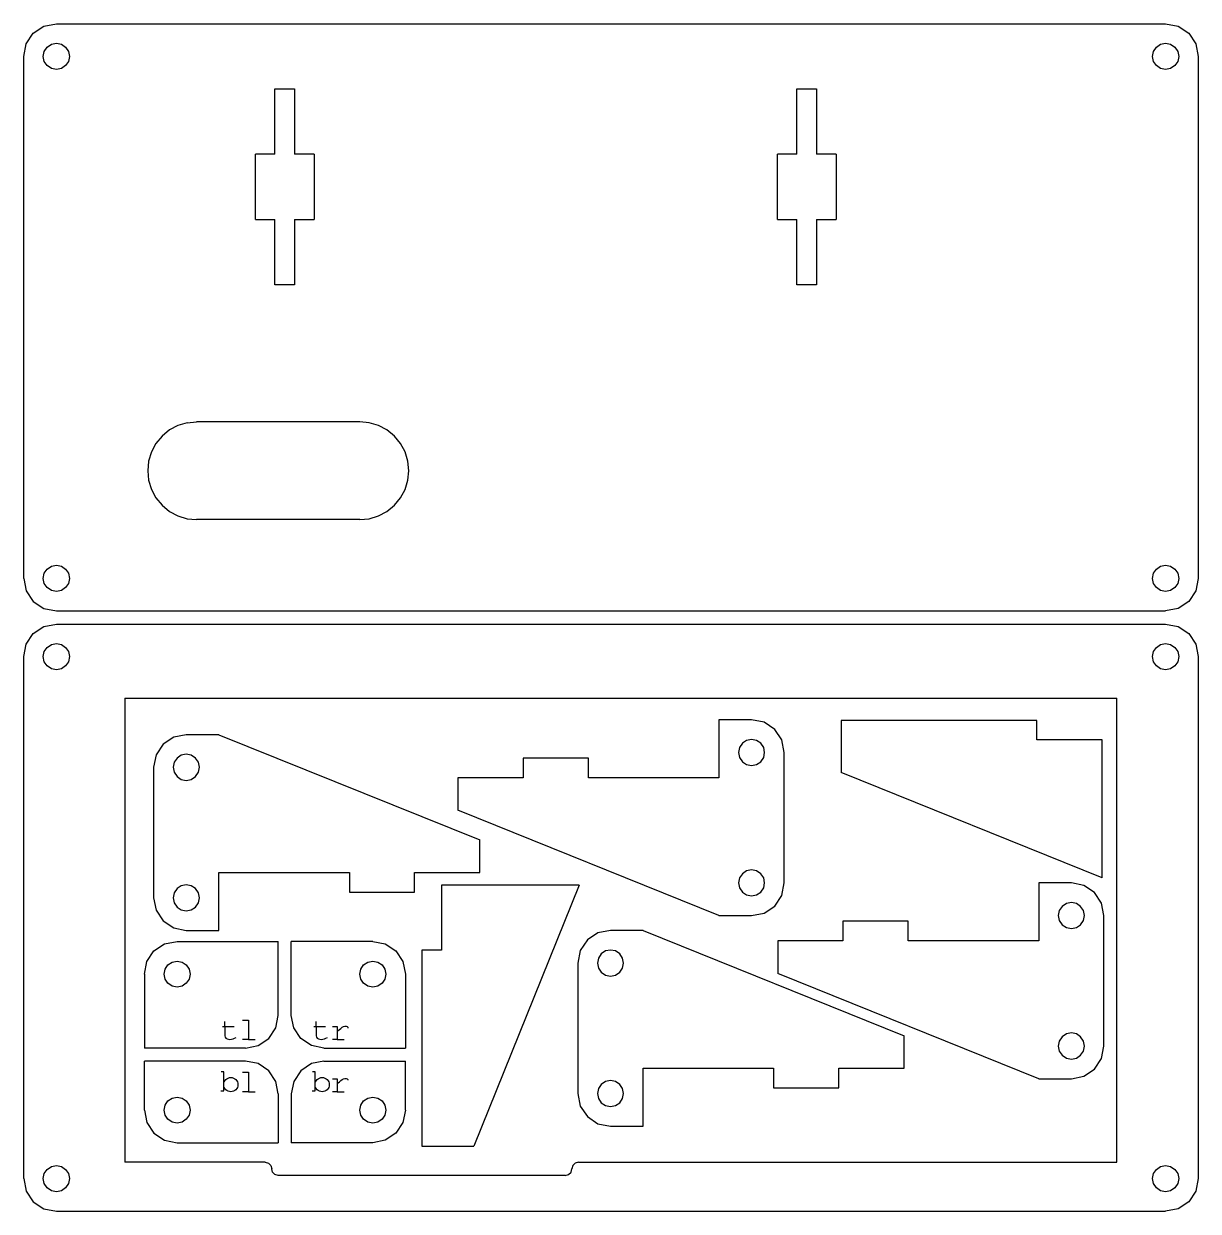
# Model space of a CAD drawing. Header units: metres. Extents: x -40 to 504, y -113 to 70.
# Drawn here: x -40 to 140, y -112 to 70 of the extents above; entities that cross this region are included whole.
import ezdxf

# ---------------------------------------------------------------- set-up
doc = ezdxf.new("R2010")
doc.units = ezdxf.units.M

msp = doc.modelspace()

# ---------------------------------------------------------------- linework, layer by layer
for p, q in [((-38.54, 68.54), (-36.91, 69.62)), ((-36.91, 69.62), (-35, 70)), ((-35, 70), (135, 70)), ((135, 70), (136.91, 69.62)), ((136.91, 69.62), (138.54, 68.54)), ((-39.62, 66.91), (-38.54, 68.54)), ((138.54, 68.54), (139.62, 66.91)), ((-40, 65), (-39.62, 66.91)), ((-37, 65), (-36.85, 65.77)), ((-36.85, 65.77), (-36.41, 66.41)), ((-36.41, 66.41), (-35.77, 66.85)), ((-35.77, 66.85), (-35, 67)), ((-35, 67), (-34.23, 66.85)), ((-34.23, 66.85), (-33.59, 66.41)), ((-33.59, 66.41), (-33.15, 65.77)), ((-33.15, 65.77), (-33, 65)), ((133, 65), (133.15, 65.77)), ((133.15, 65.77), (133.59, 66.41)), ((133.59, 66.41), (134.23, 66.85)), ((134.23, 66.85), (135, 67)), ((135, 67), (135.77, 66.85)), ((135.77, 66.85), (136.41, 66.41)), ((136.41, 66.41), (136.85, 65.77)), ((136.85, 65.77), (137, 65)), ((139.62, 66.91), (140, 65)), ((-40, -15), (-40, 65)), ((-36.85, 64.23), (-37, 65)), ((-36.41, 63.59), (-36.85, 64.23)), ((-33.15, 64.23), (-33.59, 63.59)), ((-33, 65), (-33.15, 64.23)), ((133.15, 64.23), (133, 65)), ((133.59, 63.59), (133.15, 64.23)), ((136.85, 64.23), (136.41, 63.59)), ((137, 65), (136.85, 64.23)), ((140, 65), (140, -15)), ((-35.77, 63.15), (-36.41, 63.59)), ((-35, 63), (-35.77, 63.15)), ((-34.23, 63.15), (-35, 63)), ((-33.59, 63.59), (-34.23, 63.15)), ((134.23, 63.15), (133.59, 63.59)), ((135, 63), (134.23, 63.15)), ((135.77, 63.15), (135, 63)), ((136.41, 63.59), (135.77, 63.15)), ((-1.5, 60), (1.5, 60)), ((-1.5, 50), (-1.5, 60)), ((1.5, 60), (1.5, 50)), ((78.5, 60), (81.5, 60)), ((78.5, 50), (78.5, 60)), ((81.5, 60), (81.5, 50)), ((-4.5, 40), (-4.5, 50)), ((-1.5, 50), (-4.5, 50)), ((4.5, 50), (1.5, 50)), ((4.5, 50), (4.5, 40)), ((75.5, 40), (75.5, 50)), ((78.5, 50), (75.5, 50)), ((84.5, 50), (81.5, 50)), ((84.5, 50), (84.5, 40)), ((-4.5, 40), (-1.5, 40)), ((-1.5, 30), (-1.5, 40)), ((1.5, 40), (1.5, 30)), ((1.5, 40), (4.5, 40)), ((75.5, 40), (78.5, 40)), ((78.5, 30), (78.5, 40)), ((81.5, 40), (81.5, 30)), ((81.5, 40), (84.5, 40)), ((1.5, 30), (-1.5, 30)), ((81.5, 30), (78.5, 30)), ((-17.67, 7.74), (-18.8, 6.8)), ((-16.37, 8.43), (-17.67, 7.74)), ((-14.96, 8.86), (-16.37, 8.43)), ((-14.96, 8.86), (-13.5, 9)), ((11.5, 9), (-13.5, 9)), ((12.96, 8.86), (11.5, 9)), ((14.37, 8.43), (12.96, 8.86)), ((15.67, 7.74), (14.37, 8.43)), ((16.8, 6.8), (15.67, 7.74)), ((-19.74, 5.67), (-20.43, 4.37)), ((-18.8, 6.8), (-19.74, 5.67)), ((17.74, 5.67), (16.8, 6.8)), ((18.43, 4.37), (17.74, 5.67)), ((-20.43, 4.37), (-20.86, 2.96)), ((18.86, 2.96), (18.43, 4.37)), ((-20.86, 2.96), (-21, 1.5)), ((19, 1.5), (18.86, 2.96)), ((-21, 1.5), (-20.86, 0.04)), ((-20.86, 0.04), (-20.43, -1.37)), ((18.43, -1.37), (18.86, 0.04)), ((18.86, 0.04), (19, 1.5)), ((-20.43, -1.37), (-19.74, -2.67)), ((17.74, -2.67), (18.43, -1.37)), ((-19.74, -2.67), (-18.8, -3.8)), ((16.8, -3.8), (17.74, -2.67)), ((-18.8, -3.8), (-17.67, -4.74)), ((-17.67, -4.74), (-16.37, -5.43)), ((-16.37, -5.43), (-14.96, -5.86)), ((12.96, -5.86), (14.37, -5.43)), ((14.37, -5.43), (15.67, -4.74)), ((15.67, -4.74), (16.8, -3.8)), ((-14.96, -5.86), (-13.5, -6)), ((11.5, -6), (-13.5, -6)), ((11.5, -6), (12.96, -5.86)), ((-37, -15), (-36.85, -14.23)), ((-36.85, -14.23), (-36.41, -13.59)), ((-36.41, -13.59), (-35.77, -13.15)), ((-35.77, -13.15), (-35, -13)), ((-35, -13), (-34.23, -13.15)), ((-34.23, -13.15), (-33.59, -13.59)), ((-33.59, -13.59), (-33.15, -14.23)), ((-33.15, -14.23), (-33, -15)), ((133, -15), (133.15, -14.23)), ((133.15, -14.23), (133.59, -13.59)), ((133.59, -13.59), (134.23, -13.15)), ((134.23, -13.15), (135, -13)), ((135, -13), (135.77, -13.15)), ((135.77, -13.15), (136.41, -13.59)), ((136.41, -13.59), (136.85, -14.23)), ((136.85, -14.23), (137, -15)), ((-40, -15), (-39.62, -16.91)), ((-36.85, -15.77), (-37, -15)), ((-36.41, -16.41), (-36.85, -15.77)), ((-33.15, -15.77), (-33.59, -16.41)), ((-33, -15), (-33.15, -15.77)), ((133.15, -15.77), (133, -15)), ((133.59, -16.41), (133.15, -15.77)), ((136.85, -15.77), (136.41, -16.41)), ((137, -15), (136.85, -15.77)), ((140, -15), (139.62, -16.91)), ((-39.62, -16.91), (-38.54, -18.54)), ((-35.77, -16.85), (-36.41, -16.41)), ((-35, -17), (-35.77, -16.85)), ((-34.23, -16.85), (-35, -17)), ((-33.59, -16.41), (-34.23, -16.85)), ((134.23, -16.85), (133.59, -16.41)), ((135, -17), (134.23, -16.85)), ((135.77, -16.85), (135, -17)), ((136.41, -16.41), (135.77, -16.85)), ((139.62, -16.91), (138.54, -18.54)), ((-38.54, -18.54), (-36.91, -19.62)), ((-36.91, -19.62), (-35, -20)), ((-35, -20), (135, -20)), ((136.91, -19.62), (135, -20)), ((138.54, -18.54), (136.91, -19.62)), ((-39.62, -25.09), (-38.54, -23.46)), ((-38.54, -23.46), (-36.91, -22.38)), ((-36.91, -22.38), (-35, -22)), ((-35, -22), (135, -22)), ((135, -22), (136.91, -22.38)), ((136.91, -22.38), (138.54, -23.46)), ((138.54, -23.46), (139.62, -25.09)), ((-40, -27), (-39.62, -25.09)), ((-36.41, -25.59), (-35.77, -25.15)), ((-35.77, -25.15), (-35, -25)), ((-35, -25), (-34.23, -25.15)), ((-34.23, -25.15), (-33.59, -25.59)), ((133.59, -25.59), (134.23, -25.15)), ((134.23, -25.15), (135, -25)), ((135, -25), (135.77, -25.15)), ((135.77, -25.15), (136.41, -25.59)), ((139.62, -25.09), (140, -27)), ((-40, -107), (-40, -27)), ((-37, -27), (-36.85, -26.23)), ((-36.85, -27.77), (-37, -27)), ((-36.85, -26.23), (-36.41, -25.59)), ((-33.59, -25.59), (-33.15, -26.23)), ((-33.15, -26.23), (-33, -27)), ((-33, -27), (-33.15, -27.77)), ((133, -27), (133.15, -26.23)), ((133.15, -27.77), (133, -27)), ((133.15, -26.23), (133.59, -25.59)), ((136.41, -25.59), (136.85, -26.23)), ((136.85, -26.23), (137, -27)), ((137, -27), (136.85, -27.77)), ((140, -27), (140, -107)), ((-36.41, -28.41), (-36.85, -27.77)), ((-35.77, -28.85), (-36.41, -28.41)), ((-35, -29), (-35.77, -28.85)), ((-34.23, -28.85), (-35, -29)), ((-33.59, -28.41), (-34.23, -28.85)), ((-33.15, -27.77), (-33.59, -28.41)), ((133.59, -28.41), (133.15, -27.77)), ((134.23, -28.85), (133.59, -28.41)), ((135, -29), (134.23, -28.85)), ((135.77, -28.85), (135, -29)), ((136.41, -28.41), (135.77, -28.85)), ((136.85, -27.77), (136.41, -28.41)), ((-24.5, -33.35), (-24.5, -104.5)), ((-24.5, -33.35), (127.5, -33.35)), ((127.5, -104.5), (127.5, -33.35)), ((71.55, -36.68), (66.55, -36.68)), ((66.55, -36.68), (66.55, -45.55)), ((73.47, -37.06), (71.55, -36.68)), ((75.09, -38.15), (73.47, -37.06)), ((76.17, -39.77), (75.09, -38.15)), ((115.25, -36.77), (85.25, -36.77)), ((85.25, -36.77), (85.25, -44.77)), ((115.25, -39.77), (115.25, -36.77)), ((-17, -39.34), (-18.62, -40.42)), ((-15.09, -38.96), (-17, -39.34)), ((-10.09, -38.96), (-15.09, -38.96)), ((-10.09, -38.96), (29.91, -55.09)), ((70.79, -39.83), (70.14, -40.27)), ((71.55, -39.68), (70.79, -39.83)), ((72.32, -39.83), (71.55, -39.68)), ((72.97, -40.27), (72.32, -39.83)), ((76.55, -41.68), (76.17, -39.77)), ((125.25, -39.77), (115.25, -39.77)), ((125.25, -60.9), (125.25, -39.77)), ((-18.62, -40.42), (-19.71, -42.05)), ((69.71, -40.92), (69.55, -41.68)), ((69.55, -41.68), (69.71, -42.45)), ((70.14, -40.27), (69.71, -40.92)), ((73.4, -40.92), (72.97, -40.27)), ((73.55, -41.68), (73.4, -40.92)), ((73.4, -42.45), (73.55, -41.68)), ((76.55, -61.68), (76.55, -41.68)), ((-19.71, -42.05), (-20.09, -43.96)), ((-16.93, -43.19), (-17.09, -43.96)), ((-16.5, -42.55), (-16.93, -43.19)), ((-15.85, -42.11), (-16.5, -42.55)), ((-15.09, -41.96), (-15.85, -42.11)), ((-14.32, -42.11), (-15.09, -41.96)), ((-13.67, -42.55), (-14.32, -42.11)), ((-13.24, -43.19), (-13.67, -42.55)), ((-13.09, -43.96), (-13.24, -43.19)), ((46.55, -42.55), (36.55, -42.55)), ((36.55, -42.55), (36.55, -45.55)), ((46.55, -45.55), (46.55, -42.55)), ((69.71, -42.45), (70.14, -43.1)), ((70.14, -43.1), (70.79, -43.53)), ((70.79, -43.53), (71.55, -43.68)), ((71.55, -43.68), (72.32, -43.53)), ((72.32, -43.53), (72.97, -43.1)), ((72.97, -43.1), (73.4, -42.45)), ((-20.09, -43.96), (-20.09, -63.96)), ((-17.09, -43.96), (-16.93, -44.73)), ((-16.93, -44.73), (-16.5, -45.37)), ((-16.5, -45.37), (-15.85, -45.81)), ((-14.32, -45.81), (-13.67, -45.37)), ((-13.67, -45.37), (-13.24, -44.73)), ((-13.24, -44.73), (-13.09, -43.96)), ((125.25, -60.9), (85.25, -44.77)), ((-15.85, -45.81), (-15.09, -45.96)), ((-15.09, -45.96), (-14.32, -45.81)), ((36.55, -45.55), (26.55, -45.55)), ((26.55, -45.55), (26.55, -50.55)), ((66.55, -45.55), (46.55, -45.55)), ((66.55, -66.68), (26.55, -50.55)), ((29.91, -60.09), (29.91, -55.09)), ((70.79, -59.83), (70.14, -60.27)), ((71.55, -59.68), (70.79, -59.83)), ((72.32, -59.83), (71.55, -59.68)), ((72.97, -60.27), (72.32, -59.83)), ((-10.09, -68.96), (-10.09, -60.09)), ((-10.09, -60.09), (9.91, -60.09)), ((9.91, -60.09), (9.91, -63.09)), ((19.91, -63.09), (19.91, -60.09)), ((19.91, -60.09), (29.91, -60.09)), ((69.71, -60.92), (69.55, -61.68)), ((69.55, -61.68), (69.71, -62.45)), ((70.14, -60.27), (69.71, -60.92)), ((73.4, -60.92), (72.97, -60.27)), ((73.55, -61.68), (73.4, -60.92)), ((73.4, -62.45), (73.55, -61.68)), ((76.17, -63.59), (76.55, -61.68)), ((120.55, -61.68), (115.55, -61.68)), ((115.55, -61.68), (115.55, -70.55)), ((122.47, -62.06), (120.55, -61.68)), ((-16.93, -63.19), (-17.09, -63.96)), ((-16.5, -62.55), (-16.93, -63.19)), ((-15.85, -62.11), (-16.5, -62.55)), ((-15.09, -61.96), (-15.85, -62.11)), ((-14.32, -62.11), (-15.09, -61.96)), ((-13.67, -62.55), (-14.32, -62.11)), ((-13.24, -63.19), (-13.67, -62.55)), ((-13.09, -63.96), (-13.24, -63.19)), ((9.91, -63.09), (19.91, -63.09)), ((24, -62), (24, -72)), ((45.13, -62), (24, -62)), ((45.13, -62), (29, -102)), ((69.71, -62.45), (70.14, -63.1)), ((70.14, -63.1), (70.79, -63.53)), ((70.79, -63.53), (71.55, -63.68)), ((71.55, -63.68), (72.32, -63.53)), ((72.32, -63.53), (72.97, -63.1)), ((72.97, -63.1), (73.4, -62.45)), ((75.09, -65.22), (76.17, -63.59)), ((124.09, -63.15), (122.47, -62.06)), ((125.17, -64.77), (124.09, -63.15)), ((-20.09, -63.96), (-19.71, -65.87)), ((-17.09, -63.96), (-16.93, -64.73)), ((-16.93, -64.73), (-16.5, -65.37)), ((-16.5, -65.37), (-15.85, -65.81)), ((-14.32, -65.81), (-13.67, -65.37)), ((-13.67, -65.37), (-13.24, -64.73)), ((-13.24, -64.73), (-13.09, -63.96)), ((73.47, -66.3), (75.09, -65.22)), ((119.14, -65.27), (118.71, -65.92)), ((119.79, -64.83), (119.14, -65.27)), ((120.55, -64.68), (119.79, -64.83)), ((121.32, -64.83), (120.55, -64.68)), ((121.97, -65.27), (121.32, -64.83)), ((122.4, -65.92), (121.97, -65.27)), ((125.55, -66.68), (125.17, -64.77)), ((-19.71, -65.87), (-18.62, -67.5)), ((-15.85, -65.81), (-15.09, -65.96)), ((-15.09, -65.96), (-14.32, -65.81)), ((66.55, -66.68), (71.55, -66.68)), ((71.55, -66.68), (73.47, -66.3)), ((118.71, -65.92), (118.55, -66.68)), ((118.55, -66.68), (118.71, -67.45)), ((122.55, -66.68), (122.4, -65.92)), ((122.4, -67.45), (122.55, -66.68)), ((125.55, -86.68), (125.55, -66.68)), ((-18.62, -67.5), (-17, -68.58)), ((-17, -68.58), (-15.09, -68.96)), ((-15.09, -68.96), (-10.09, -68.96)), ((49.91, -68.96), (48, -69.34)), ((54.91, -68.96), (49.91, -68.96)), ((54.91, -68.96), (94.91, -85.09)), ((95.55, -67.55), (85.55, -67.55)), ((85.55, -67.55), (85.55, -70.55)), ((95.55, -70.55), (95.55, -67.55)), ((118.71, -67.45), (119.14, -68.1)), ((119.14, -68.1), (119.79, -68.53)), ((119.79, -68.53), (120.55, -68.68)), ((120.55, -68.68), (121.32, -68.53)), ((121.32, -68.53), (121.97, -68.1)), ((121.97, -68.1), (122.4, -67.45)), ((-18.41, -71.03), (-16.5, -70.65)), ((-16.5, -70.65), (-1, -70.65)), ((-1, -82), (-1, -70.65)), ((13.5, -70.65), (1, -70.65)), ((1, -82), (1, -70.65)), ((13.5, -70.65), (15.41, -71.03)), ((46.38, -70.42), (45.29, -72.05)), ((48, -69.34), (46.38, -70.42)), ((85.55, -70.55), (75.55, -70.55)), ((75.55, -70.55), (75.55, -75.55)), ((115.55, -70.55), (95.55, -70.55)), ((-21.12, -73.74), (-20.04, -72.11)), ((-20.04, -72.11), (-18.41, -71.03)), ((15.41, -71.03), (17.04, -72.11)), ((17.04, -72.11), (18.12, -73.74)), ((24, -72), (21, -72)), ((21, -72), (21, -102)), ((45.29, -72.05), (44.91, -73.96)), ((48.5, -72.55), (48.07, -73.19)), ((49.15, -72.11), (48.5, -72.55)), ((49.91, -71.96), (49.15, -72.11)), ((50.68, -72.11), (49.91, -71.96)), ((51.33, -72.55), (50.68, -72.11)), ((51.76, -73.19), (51.33, -72.55)), ((-21.5, -75.65), (-21.12, -73.74)), ((-18.35, -74.88), (-17.91, -74.24)), ((-17.91, -74.24), (-17.27, -73.8)), ((-17.27, -73.8), (-16.5, -73.65)), ((-16.5, -73.65), (-15.73, -73.8)), ((-15.73, -73.8), (-15.09, -74.24)), ((-15.09, -74.24), (-14.65, -74.88)), ((11.65, -74.88), (12.09, -74.24)), ((12.09, -74.24), (12.73, -73.8)), ((12.73, -73.8), (13.5, -73.65)), ((13.5, -73.65), (14.27, -73.8)), ((14.27, -73.8), (14.91, -74.24)), ((14.91, -74.24), (15.35, -74.88)), ((18.12, -73.74), (18.5, -75.65)), ((44.91, -73.96), (44.91, -93.96)), ((48.07, -73.19), (47.91, -73.96)), ((47.91, -73.96), (48.07, -74.73)), ((51.91, -73.96), (51.76, -73.19)), ((51.76, -74.73), (51.91, -73.96)), ((-21.5, -75.65), (-21.5, -87)), ((-18.5, -75.65), (-18.35, -74.88)), ((-18.35, -76.42), (-18.5, -75.65)), ((-17.91, -77.06), (-18.35, -76.42)), ((-14.65, -76.42), (-15.09, -77.06)), ((-14.65, -74.88), (-14.5, -75.65)), ((-14.5, -75.65), (-14.65, -76.42)), ((11.5, -75.65), (11.65, -74.88)), ((11.65, -76.42), (11.5, -75.65)), ((12.09, -77.06), (11.65, -76.42)), ((15.35, -76.42), (14.91, -77.06)), ((15.35, -74.88), (15.5, -75.65)), ((15.5, -75.65), (15.35, -76.42)), ((18.5, -75.65), (18.5, -87)), ((48.07, -74.73), (48.5, -75.37)), ((48.5, -75.37), (49.15, -75.81)), ((49.15, -75.81), (49.91, -75.96)), ((49.91, -75.96), (50.68, -75.81)), ((50.68, -75.81), (51.33, -75.37)), ((51.33, -75.37), (51.76, -74.73)), ((115.55, -91.68), (75.55, -75.55)), ((-17.27, -77.5), (-17.91, -77.06)), ((-16.5, -77.65), (-17.27, -77.5)), ((-15.73, -77.5), (-16.5, -77.65)), ((-15.09, -77.06), (-15.73, -77.5)), ((12.73, -77.5), (12.09, -77.06)), ((13.5, -77.65), (12.73, -77.5)), ((14.27, -77.5), (13.5, -77.65)), ((14.91, -77.06), (14.27, -77.5)), ((-9.56, -83.66), (-9.17, -83.66)), ((-9.17, -83.66), (-9.17, -82.9)), ((-9.17, -83.66), (-9.17, -85.11)), ((-9.17, -83.66), (-7.74, -83.66)), ((-6.47, -82.7), (-5.55, -82.7)), ((-5.55, -82.7), (-5.55, -85.69)), ((-1.38, -83.91), (-1, -82)), ((1.38, -83.91), (1, -82)), ((4.44, -83.66), (4.83, -83.66)), ((4.83, -83.66), (4.83, -82.9)), ((4.83, -83.66), (4.83, -85.11)), ((4.83, -83.66), (6.26, -83.66)), ((7.34, -83.7), (8.04, -83.7)), ((8.04, -83.7), (8.04, -84.45)), ((8.82, -83.81), (9.01, -83.71)), ((9.01, -83.71), (9.23, -83.65)), ((9.23, -83.65), (9.43, -83.65)), ((9.43, -83.65), (9.56, -83.7)), ((9.56, -83.7), (9.65, -83.81)), ((-9.17, -85.11), (-9.13, -85.32)), ((-9.13, -85.32), (-9.01, -85.47)), ((-9.01, -85.47), (-8.84, -85.58)), ((-7.93, -85.58), (-7.68, -85.49)), ((-7.68, -85.49), (-7.44, -85.36)), ((-4.09, -86.62), (-2.46, -85.54)), ((-2.46, -85.54), (-1.38, -83.91)), ((2.46, -85.54), (1.38, -83.91)), ((4.09, -86.62), (2.46, -85.54)), ((4.83, -85.11), (4.87, -85.32)), ((4.87, -85.32), (4.99, -85.47)), ((4.99, -85.47), (5.16, -85.58)), ((6.07, -85.58), (6.32, -85.49)), ((6.32, -85.49), (6.56, -85.36)), ((8.04, -84.45), (8.2, -84.3)), ((8.04, -84.45), (8.04, -85.69)), ((8.2, -84.3), (8.38, -84.14)), ((8.38, -84.14), (8.61, -83.97)), ((8.61, -83.97), (8.82, -83.81)), ((9.65, -83.81), (9.67, -83.92)), ((94.91, -90.09), (94.91, -85.09)), ((119.14, -85.27), (118.71, -85.92)), ((119.79, -84.83), (119.14, -85.27)), ((120.55, -84.68), (119.79, -84.83)), ((121.32, -84.83), (120.55, -84.68)), ((121.97, -85.27), (121.32, -84.83)), ((122.4, -85.92), (121.97, -85.27)), ((-6, -87), (-21.5, -87)), ((-8.84, -85.58), (-8.63, -85.65)), ((-8.63, -85.65), (-8.41, -85.68)), ((-8.41, -85.68), (-8.17, -85.65)), ((-8.17, -85.65), (-7.93, -85.58)), ((-5.55, -85.69), (-6.45, -85.69)), ((-6, -87), (-4.09, -86.62)), ((-5.55, -85.69), (-4.54, -85.69)), ((6, -87), (4.09, -86.62)), ((5.16, -85.58), (5.37, -85.65)), ((5.37, -85.65), (5.59, -85.68)), ((5.59, -85.68), (5.83, -85.65)), ((5.83, -85.65), (6.07, -85.58)), ((6, -87), (18.5, -87)), ((8.04, -85.69), (7.34, -85.69)), ((8.04, -85.69), (9.12, -85.69)), ((118.71, -85.92), (118.55, -86.68)), ((118.55, -86.68), (118.71, -87.45)), ((122.55, -86.68), (122.4, -85.92)), ((122.4, -87.45), (122.55, -86.68)), ((125.17, -88.59), (125.55, -86.68)), ((-6, -89), (-21.5, -89)), ((-21.5, -96.5), (-21.5, -89)), ((-4.09, -89.38), (-6, -89)), ((6, -89), (4.09, -89.38)), ((6, -89), (18.5, -89)), ((18.5, -96.5), (18.5, -89)), ((118.71, -87.45), (119.14, -88.1)), ((119.14, -88.1), (119.79, -88.53)), ((119.79, -88.53), (120.55, -88.68)), ((120.55, -88.68), (121.32, -88.53)), ((121.32, -88.53), (121.97, -88.1)), ((121.97, -88.1), (122.4, -87.45)), ((124.09, -90.22), (125.17, -88.59)), ((-9.36, -90.62), (-9.75, -90.62)), ((-9.36, -93.56), (-9.36, -90.62)), ((-6.47, -90.7), (-5.55, -90.7)), ((-5.55, -90.7), (-5.55, -93.69)), ((-2.46, -90.46), (-4.09, -89.38)), ((-1.38, -92.09), (-2.46, -90.46)), ((2.46, -90.46), (1.38, -92.09)), ((4.09, -89.38), (2.46, -90.46)), ((4.64, -90.62), (4.25, -90.62)), ((4.64, -93.56), (4.64, -90.62)), ((54.91, -98.96), (54.91, -90.09)), ((54.91, -90.09), (74.91, -90.09)), ((74.91, -90.09), (74.91, -93.09)), ((84.91, -93.09), (84.91, -90.09)), ((84.91, -90.09), (94.91, -90.09)), ((122.47, -91.3), (124.09, -90.22)), ((-9.36, -92.59), (-9.34, -92.38)), ((-9.34, -92.81), (-9.36, -92.59)), ((-9.34, -92.38), (-9.28, -92.18)), ((-9.28, -93.01), (-9.34, -92.81)), ((-9.28, -92.18), (-9.18, -91.99)), ((-9.18, -91.99), (-9.04, -91.82)), ((-9.04, -91.82), (-8.88, -91.69)), ((-8.88, -91.69), (-8.69, -91.59)), ((-8.69, -91.59), (-8.48, -91.52)), ((-8.48, -91.52), (-8.27, -91.5)), ((-8.27, -91.5), (-8.06, -91.52)), ((-8.06, -91.52), (-7.85, -91.59)), ((-7.85, -91.59), (-7.66, -91.69)), ((-7.66, -91.69), (-7.5, -91.82)), ((-7.5, -91.82), (-7.36, -91.99)), ((-7.36, -91.99), (-7.26, -92.18)), ((-7.26, -92.18), (-7.2, -92.38)), ((-7.2, -92.81), (-7.26, -93.01)), ((-7.2, -92.38), (-7.18, -92.59)), ((-7.18, -92.59), (-7.2, -92.81)), ((-1, -94), (-1.38, -92.09)), ((1.38, -92.09), (1, -94)), ((4.64, -92.59), (4.66, -92.38)), ((4.66, -92.81), (4.64, -92.59)), ((4.66, -92.38), (4.72, -92.18)), ((4.72, -93.01), (4.66, -92.81)), ((4.72, -92.18), (4.82, -91.99)), ((4.82, -91.99), (4.96, -91.82)), ((4.96, -91.82), (5.12, -91.69)), ((5.12, -91.69), (5.31, -91.59)), ((5.31, -91.59), (5.52, -91.52)), ((5.52, -91.52), (5.73, -91.5)), ((5.73, -91.5), (5.94, -91.52)), ((5.94, -91.52), (6.15, -91.59)), ((6.15, -91.59), (6.34, -91.69)), ((6.34, -91.69), (6.5, -91.82)), ((6.5, -91.82), (6.64, -91.99)), ((6.64, -91.99), (6.74, -92.18)), ((6.74, -92.18), (6.8, -92.38)), ((6.8, -92.81), (6.74, -93.01)), ((6.8, -92.38), (6.82, -92.59)), ((6.82, -92.59), (6.8, -92.81)), ((7.34, -91.7), (8.04, -91.7)), ((8.04, -91.7), (8.04, -92.45)), ((8.04, -92.45), (8.2, -92.3)), ((8.04, -92.45), (8.04, -93.69)), ((8.2, -92.3), (8.38, -92.14)), ((8.38, -92.14), (8.61, -91.97)), ((8.61, -91.97), (8.82, -91.81)), ((8.82, -91.81), (9.01, -91.71)), ((9.01, -91.71), (9.23, -91.65)), ((9.23, -91.65), (9.43, -91.65)), ((9.43, -91.65), (9.56, -91.7)), ((9.56, -91.7), (9.65, -91.81)), ((9.65, -91.81), (9.67, -91.92)), ((48.5, -92.55), (48.07, -93.19)), ((49.15, -92.11), (48.5, -92.55)), ((49.91, -91.96), (49.15, -92.11)), ((50.68, -92.11), (49.91, -91.96)), ((51.33, -92.55), (50.68, -92.11)), ((51.76, -93.19), (51.33, -92.55)), ((115.55, -91.68), (120.55, -91.68)), ((120.55, -91.68), (122.47, -91.3)), ((-17.27, -94.65), (-16.5, -94.5)), ((-16.5, -94.5), (-15.73, -94.65)), ((-9.82, -93.56), (-9.36, -93.56)), ((-9.18, -93.2), (-9.28, -93.01)), ((-9.04, -93.37), (-9.18, -93.2)), ((-8.88, -93.5), (-9.04, -93.37)), ((-8.69, -93.6), (-8.88, -93.5)), ((-8.48, -93.66), (-8.69, -93.6)), ((-8.27, -93.68), (-8.48, -93.66)), ((-8.06, -93.66), (-8.27, -93.68)), ((-7.85, -93.6), (-8.06, -93.66)), ((-7.66, -93.5), (-7.85, -93.6)), ((-7.5, -93.37), (-7.66, -93.5)), ((-7.36, -93.2), (-7.5, -93.37)), ((-7.26, -93.01), (-7.36, -93.2)), ((-5.55, -93.69), (-6.45, -93.69)), ((-5.55, -93.69), (-4.54, -93.69)), ((-1, -94), (-1, -101.5)), ((1, -94), (1, -101.5)), ((4.18, -93.56), (4.64, -93.56)), ((4.82, -93.2), (4.72, -93.01)), ((4.96, -93.37), (4.82, -93.2)), ((5.12, -93.5), (4.96, -93.37)), ((5.31, -93.6), (5.12, -93.5)), ((5.52, -93.66), (5.31, -93.6)), ((5.73, -93.68), (5.52, -93.66)), ((5.94, -93.66), (5.73, -93.68)), ((6.15, -93.6), (5.94, -93.66)), ((6.34, -93.5), (6.15, -93.6)), ((6.5, -93.37), (6.34, -93.5)), ((6.64, -93.2), (6.5, -93.37)), ((6.74, -93.01), (6.64, -93.2)), ((8.04, -93.69), (7.34, -93.69)), ((8.04, -93.69), (9.12, -93.69)), ((12.73, -94.65), (13.5, -94.5)), ((13.5, -94.5), (14.27, -94.65)), ((44.91, -93.96), (45.29, -95.87)), ((48.07, -93.19), (47.91, -93.96)), ((47.91, -93.96), (48.07, -94.73)), ((51.91, -93.96), (51.76, -93.19)), ((51.76, -94.73), (51.91, -93.96)), ((74.91, -93.09), (84.91, -93.09)), ((-18.5, -96.5), (-18.35, -95.73)), ((-18.35, -95.73), (-17.91, -95.09)), ((-17.91, -95.09), (-17.27, -94.65)), ((-15.73, -94.65), (-15.09, -95.09)), ((-15.09, -95.09), (-14.65, -95.73)), ((-14.65, -95.73), (-14.5, -96.5)), ((11.5, -96.5), (11.65, -95.73)), ((11.65, -95.73), (12.09, -95.09)), ((12.09, -95.09), (12.73, -94.65)), ((14.27, -94.65), (14.91, -95.09)), ((14.91, -95.09), (15.35, -95.73)), ((15.35, -95.73), (15.5, -96.5)), ((45.29, -95.87), (46.38, -97.5)), ((48.07, -94.73), (48.5, -95.37)), ((48.5, -95.37), (49.15, -95.81)), ((49.15, -95.81), (49.91, -95.96)), ((49.91, -95.96), (50.68, -95.81)), ((50.68, -95.81), (51.33, -95.37)), ((51.33, -95.37), (51.76, -94.73)), ((-21.5, -96.5), (-21.12, -98.41)), ((-18.35, -97.27), (-18.5, -96.5)), ((-17.91, -97.91), (-18.35, -97.27)), ((-17.27, -98.35), (-17.91, -97.91)), ((-15.09, -97.91), (-15.73, -98.35)), ((-14.65, -97.27), (-15.09, -97.91)), ((-14.5, -96.5), (-14.65, -97.27)), ((11.65, -97.27), (11.5, -96.5)), ((12.09, -97.91), (11.65, -97.27)), ((12.73, -98.35), (12.09, -97.91)), ((14.91, -97.91), (14.27, -98.35)), ((15.35, -97.27), (14.91, -97.91)), ((15.5, -96.5), (15.35, -97.27)), ((18.5, -96.5), (18.12, -98.41)), ((46.38, -97.5), (48, -98.58)), ((-21.12, -98.41), (-20.04, -100.04)), ((-20.04, -100.04), (-18.41, -101.12)), ((-16.5, -98.5), (-17.27, -98.35)), ((-15.73, -98.35), (-16.5, -98.5)), ((13.5, -98.5), (12.73, -98.35)), ((14.27, -98.35), (13.5, -98.5)), ((17.04, -100.04), (15.41, -101.12)), ((18.12, -98.41), (17.04, -100.04)), ((48, -98.58), (49.91, -98.96)), ((49.91, -98.96), (54.91, -98.96)), ((-18.41, -101.12), (-16.5, -101.5)), ((-16.5, -101.5), (-1, -101.5)), ((13.5, -101.5), (1, -101.5)), ((15.41, -101.12), (13.5, -101.5)), ((21, -102), (29, -102)), ((-36.41, -105.59), (-35.77, -105.15)), ((-35.77, -105.15), (-35, -105)), ((-35, -105), (-34.23, -105.15)), ((-34.23, -105.15), (-33.59, -105.59)), ((-3, -104.5), (-24.5, -104.5)), ((-3, -104.5), (-2.5, -104.63)), ((-2.5, -104.63), (-2.13, -105)), ((-2.13, -105), (-2, -105.5)), ((-1.87, -106), (-2, -105.5)), ((-2, -105.5), (-2, -105.5)), ((43.87, -106), (44, -105.5)), ((44.13, -105), (44, -105.5)), ((44, -105.5), (44, -105.5)), ((44.5, -104.63), (44.13, -105)), ((45, -104.5), (44.5, -104.63)), ((45, -104.5), (127.5, -104.5)), ((133.59, -105.59), (134.23, -105.15)), ((134.23, -105.15), (135, -105)), ((135, -105), (135.77, -105.15)), ((135.77, -105.15), (136.41, -105.59)), ((-40, -107), (-39.62, -108.91)), ((-37, -107), (-36.85, -106.23)), ((-36.85, -107.77), (-37, -107)), ((-36.85, -106.23), (-36.41, -105.59)), ((-33.59, -105.59), (-33.15, -106.23)), ((-33.15, -106.23), (-33, -107)), ((-33, -107), (-33.15, -107.77)), ((-1.5, -106.37), (-1.87, -106)), ((-1, -106.5), (-1.5, -106.37)), ((43, -106.5), (-1, -106.5)), ((43, -106.5), (43.5, -106.37)), ((43.5, -106.37), (43.87, -106)), ((133, -107), (133.15, -106.23)), ((133.15, -107.77), (133, -107)), ((133.15, -106.23), (133.59, -105.59)), ((136.41, -105.59), (136.85, -106.23)), ((136.85, -106.23), (137, -107)), ((137, -107), (136.85, -107.77)), ((140, -107), (139.62, -108.91)), ((-39.62, -108.91), (-38.54, -110.54)), ((-36.41, -108.41), (-36.85, -107.77)), ((-35.77, -108.85), (-36.41, -108.41)), ((-35, -109), (-35.77, -108.85)), ((-34.23, -108.85), (-35, -109)), ((-33.59, -108.41), (-34.23, -108.85)), ((-33.15, -107.77), (-33.59, -108.41)), ((133.59, -108.41), (133.15, -107.77)), ((134.23, -108.85), (133.59, -108.41)), ((135, -109), (134.23, -108.85)), ((135.77, -108.85), (135, -109)), ((136.41, -108.41), (135.77, -108.85)), ((136.85, -107.77), (136.41, -108.41)), ((139.62, -108.91), (138.54, -110.54)), ((-38.54, -110.54), (-36.91, -111.62)), ((138.54, -110.54), (136.91, -111.62)), ((-36.91, -111.62), (-35, -112)), ((-35, -112), (135, -112)), ((136.91, -111.62), (135, -112))]:
    msp.add_line(p, q)

doc.saveas('drawing.dxf')
